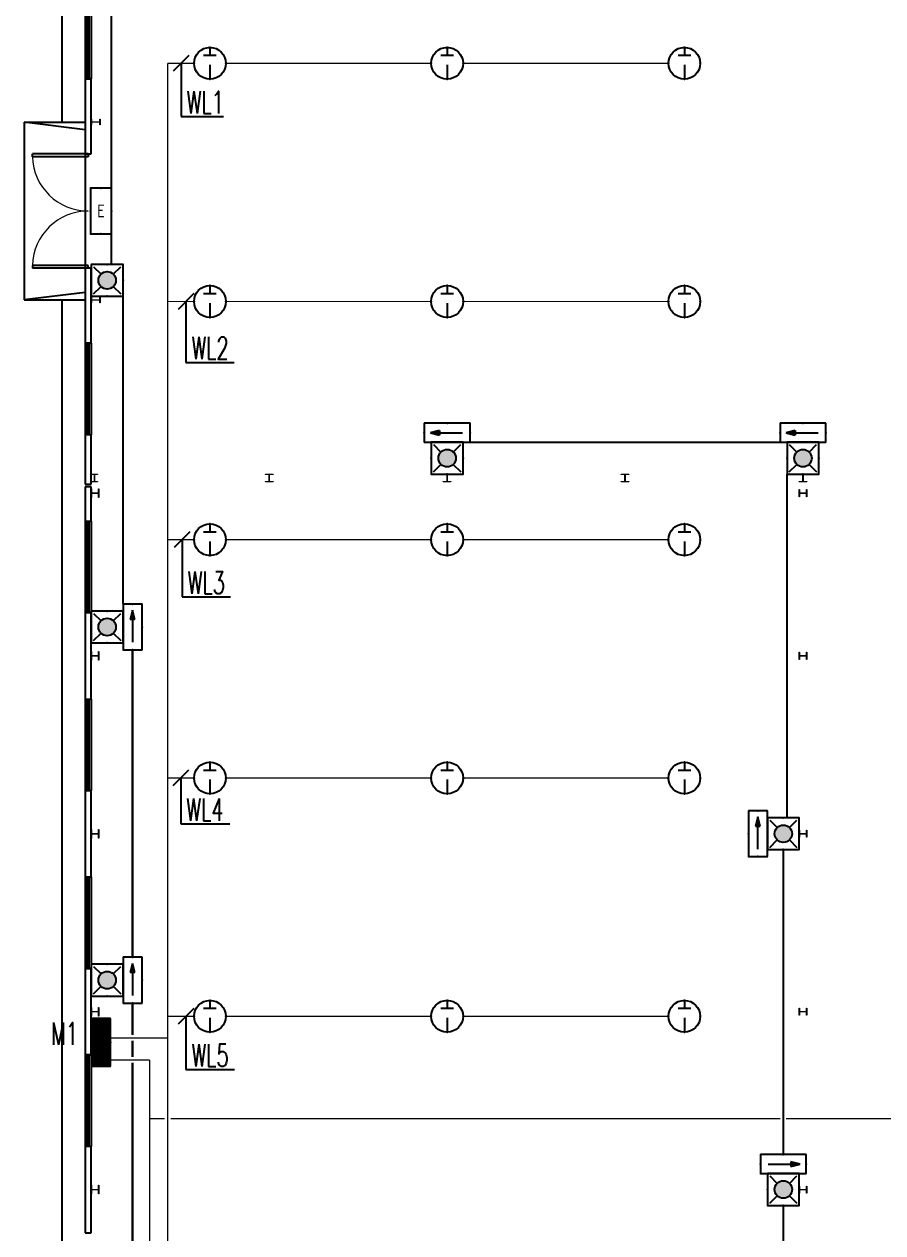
# Model space of a CAD drawing. Extents: x -496980 to 486425, y -292187 to -29437.
# Drawn here: x -76955 to -43175, y -118144 to -70594 of the extents above; entities that cross this region are included whole.
import ezdxf
from ezdxf.enums import TextEntityAlignment as Align

# ---------------------------------------------------------------- set-up
doc = ezdxf.new("R2010")
doc.units = 0
doc.header["$LTSCALE"] = 1000
doc.header["$MEASUREMENT"] = 0
doc.linetypes.add('CENTER2', pattern=[1.125, 0.75, -0.125, 0.125, -0.125])
for name, color, linetype in [('DIM-照明', 3, 'Continuous'), ('EQUIP-照明', 3, 'Continuous'), ('EQUIP-箱柜', 3, 'Continuous'), ('STAIR', 2, 'Continuous'), ('TEL_TEXT', 7, 'Continuous'), ('WALL', 9, 'Continuous'), ('WINDOW', 4, 'Continuous'), ('WIRE-应急', 1, 'CENTER2'), ('WIRE-照明', 4, 'Continuous')]:
    doc.layers.add(name, color=color, linetype=linetype)
doc.layers.add('STXT_XG_THIN', color=2, linetype='Continuous', lineweight=0)
doc.styles.add('_TEL_ATTDEF', font='GBENOR', dxfattribs={"width": 0.8, "height": 3, "bigfont": 'GBCBIG'})
doc.styles.add('_TEL_DIM', font='SIMPLEX', dxfattribs={"width": 0.8, "height": 3.5, "bigfont": 'HZTXT'})
doc.styles.add('hztxt', font='SIMPLEX', dxfattribs={"width": 0.8, "height": 3.5, "bigfont": 'HZTXT'})

# ---------------------------------------------------------------- blocks, each defined once
blk = doc.blocks.new('$equip$00002846')
for p, q in [((0, 0.5), (0, 0.25)), ((-0.2, 0.25), (0.2, 0.25)), ((0, -0.05), (0, -0.5))]:
    blk.add_line(p, q)
at = {"const_width": 0.04}
blk.add_lwpolyline([(0.5, 0, -1), (-0.5, 0, -1), (0.5, 0, -1.723757)], format="xyb", dxfattribs=at)
blk.add_circle((0, 0), 0.5)
for p in [(0, 0.5), (-0.5, 0), (0.5, 0), (0, -0.5)]:
    blk.add_point(p)
at = {"color": 7, "style": '_TEL_DIM', "flags": 1}
for tag in ['A', 'REMARK']:
    blk.add_attdef(tag, text='', height=0.00002, dxfattribs=at).set_placement((0, 0), align=Align.MIDDLE_CENTER)
blk = doc.blocks.new('*X30')
at = {"color": 0}
for p, q in [((-250, 33), (-83, 200)), ((-250, 68), (-118, 200)), ((-250, 104), (-154, 200)), ((-250, 139), (-189, 200)), ((-250, 174), (-224, 200)), ((-247, 0), (-47, 200)), ((-212, 0), (-12, 200)), ((-177, 0), (23, 200)), ((-141, 0), (59, 200)), ((-106, 0), (94, 200)), ((-71, 0), (129, 200)), ((-35, 0), (165, 200)), ((0, 0), (200, 200)), ((35, 0), (235, 200)), ((71, 0), (250, 179)), ((106, 0), (250, 144)), ((141, 0), (250, 109)), ((177, 0), (250, 73)), ((212, 0), (250, 38)), ((247, 0), (250, 3))]:
    blk.add_line(p, q, dxfattribs=at)
blk = doc.blocks.new('$equip$00002943')
for p, q in [((-0.75, 0.6), (-0.75, 0)), ((0.75, 0.6), (-0.75, 0.6)), ((0.75, 0), (0.75, 0.6)), ((-0.75, 0), (0.75, 0))]:
    blk.add_line(p, q)
for points, const_width in [([(-0.75, 0.3), (0.75, 0.3)], 0.6), ([(-0.75, 0.6), (-0.75, 0), (0.75, 0), (0.75, 0.6), (-0.75, 0.6), (-0.75, 0)], 0.04)]:
    blk.add_lwpolyline(points, dxfattribs=dict(const_width=const_width))
for p in [(0, 0.6), (-0.75, 0.3), (0, 0), (0.75, 0.3)]:
    blk.add_point(p)
at = {"xscale": 0.00300000000061118, "yscale": 0.00300000000061118, "zscale": 0.003}
blk.add_blockref('*X30', (0, 0), dxfattribs=at)
at = {"color": 7, "style": '_TEL_DIM', "flags": 1}
for tag in ['A', 'REMARK']:
    blk.add_attdef(tag, text='', height=0.00002, dxfattribs=at).set_placement((0, 0), align=Align.MIDDLE_CENTER)
blk = doc.blocks.new('$equip$00002534')
for p, q in [((-0.72, 0.66), (-0.72, 0)), ((0.72, 0.66), (-0.72, 0.66)), ((0.72, 0), (0.72, 0.66)), ((-0.72, 0), (0.72, 0))]:
    blk.add_line(p, q)
at = {"const_width": 0.04}
blk.add_lwpolyline([(-0.72, 0.66), (-0.72, 0), (0.72, 0), (0.72, 0.66), (-0.72, 0.66), (-0.72, 0)], dxfattribs=at)
for p in [(0, 0.66), (-0.72, 0.33), (0, 0), (0.72, 0.33)]:
    blk.add_point(p)
at = {"color": 7, "style": '_TEL_DIM'}
blk.add_attdef('$TEXT$', text='', height=0.4, dxfattribs=at).set_placement((0, 0.33), align=Align.MIDDLE_CENTER)
at = {"color": 7, "style": '_TEL_DIM', "flags": 1}
blk.add_attdef('A', text='', height=0.00002, dxfattribs=at).set_placement((0, 0), align=Align.MIDDLE_CENTER)
blk = doc.blocks.new('$equip$00002604')
blk.add_hatch(color=256).paths.add_polyline_path([(0.275, 0.5, 1), (-0.274, 0.5, 1)])
for p, q in [((-0.429, 0.929), (-0.194, 0.694)), ((0.194, 0.694), (0.429, 0.929)), ((-0.429, 0.071), (-0.194, 0.306)), ((0.194, 0.306), (0.429, 0.071))]:
    blk.add_line(p, q)
at = {"const_width": 0.04}
blk.add_lwpolyline([(-0.5, 1), (-0.5, 0), (0.5, 0), (0.5, 1), (-0.5, 1), (-0.5, 0)], dxfattribs=at)
blk.add_lwpolyline([(-0.5, 1), (-0.5, 0), (0.5, 0), (0.5, 1)], close=True)
blk.add_circle((0, 0.5), 0.275)
for p in [(0, 1), (-0.5, 0.5), (0.5, 0.5), (0, 0)]:
    blk.add_point(p)
at = {"color": 7, "style": '_TEL_DIM', "flags": 1}
blk.add_attdef('A', text='', height=0.000025, dxfattribs=at).set_placement((0, 0), align=Align.MIDDLE_CENTER)
blk = doc.blocks.new('$equip$00002541')
blk.add_hatch(color=256).paths.add_polyline_path([(-0.24, 0.372), (-0.528, 0.3), (-0.24, 0.228)])
for p, q in [((-0.72, 0.6), (-0.72, 0)), ((0.72, 0.6), (-0.72, 0.6)), ((0.72, 0), (0.72, 0.6)), ((-0.72, 0), (0.72, 0)), ((-0.24, 0.372), (-0.528, 0.3)), ((-0.528, 0.3), (-0.24, 0.228)), ((-0.24, 0.372), (-0.24, 0.228))]:
    blk.add_line(p, q)
at = {"color": 7}
blk.add_line((-0.48, 0.3), (0.48, 0.3), dxfattribs=at)
at = {"const_width": 0.04}
blk.add_lwpolyline([(-0.72, 0.6), (-0.72, 0), (0.72, 0), (0.72, 0.6), (-0.72, 0.6), (-0.72, 0)], dxfattribs=at)
for p in [(0, 0.6), (-0.72, 0.3), (0, 0), (0.72, 0.3)]:
    blk.add_point(p)
at = {"color": 7, "style": '_TEL_DIM', "flags": 1}
blk.add_attdef('A', text='', height=0.00002, dxfattribs=at).set_placement((0, 0), align=Align.MIDDLE_CENTER)
blk = doc.blocks.new('$equip$00002540')
blk.add_hatch(color=256).paths.add_polyline_path([(0.24, 0.372), (0.24, 0.228), (0.528, 0.3)])
for p, q in [((-0.72, 0.6), (-0.72, 0)), ((0.72, 0.6), (-0.72, 0.6)), ((0.72, 0), (0.72, 0.6)), ((-0.72, 0), (0.72, 0)), ((0.24, 0.372), (0.24, 0.228)), ((0.528, 0.3), (0.24, 0.372)), ((0.24, 0.228), (0.528, 0.3))]:
    blk.add_line(p, q)
at = {"color": 7}
blk.add_line((-0.48, 0.3), (0.48, 0.3), dxfattribs=at)
at = {"const_width": 0.04}
blk.add_lwpolyline([(-0.72, 0.6), (-0.72, 0), (0.72, 0), (0.72, 0.6), (-0.72, 0.6), (-0.72, 0)], dxfattribs=at)
for p in [(0, 0.6), (-0.72, 0.3), (0, 0), (0.72, 0.3)]:
    blk.add_point(p)
at = {"color": 7, "style": '_TEL_DIM', "flags": 1}
blk.add_attdef('A', text='', height=0.00002, dxfattribs=at).set_placement((0, 0), align=Align.MIDDLE_CENTER)
blk = doc.blocks.new('$TCHSYS$WIN2D')
for p, q in [((-0.5, 0.5), (0.5, 0.5)), ((-0.5, 0.5), (-0.5, -0.5)), ((0.5, 0.5), (0.5, -0.5)), ((0.5, 0.167), (-0.5, 0.167)), ((0.5, -0.167), (-0.5, -0.167)), ((-0.5, -0.5), (0.5, -0.5))]:
    blk.add_line(p, q)
blk = doc.blocks.new('$DorLib2D$00000002')
for p, q in [((-0.5, 0), (-0.5, 0.4875)), ((-0.475, 0.4875), (-0.5, 0.4875)), ((-0.475, 0), (-0.475, 0.4875)), ((0.475, 0), (0.475, 0.4875)), ((0.475, 0.4875), (0.5, 0.4875)), ((0.5, 0), (0.5, 0.4875)), ((-0.5, 0), (-0.475, 0)), ((0.5, 0), (0.475, 0))]:
    blk.add_line(p, q)
at = {"lineweight": 13}
for centre, start, end in [((-0.4875, 0), 0, 88.53072), ((0.4875, 0), 91.46928, 180)]:
    blk.add_arc(centre, 0.4875, start, end, dxfattribs=at)

msp = doc.modelspace()

# ---------------------------------------------------------------- linework, layer by layer
at = {"color": 2}
for points in [[(-75455.2, -74444.2), (-75455.2, -66304.2), (-32315.2, -66304.2)], [(-75455.2, -130444.2), (-75455.2, -81444.2)]]:
    msp.add_lwpolyline(points, dxfattribs=at)
at = {"layer": 'DIM-照明'}
for p, q in [((-70472.6, -71821.5), (-71091.4, -72440.2)), ((-70282.6, -81194.8), (-70901.4, -81813.6)), ((-70432.6, -90568.2), (-71051.4, -91186.9)), ((-70487.1, -99941.5), (-71105.9, -100560.2)), ((-70280.6, -109314.8), (-70899.4, -109933.6))]:
    msp.add_line(p, q, dxfattribs=at)
for points in [[(-70782, -72130.9), (-70782, -74228)], [(-70782, -74228), (-69117.8, -74228)], [(-70592, -81504.2), (-70592, -83900.5)], [(-70592, -83900.5), (-68687.8, -83900.5)], [(-70742, -90877.5), (-70742, -93128.5)], [(-70742, -93128.5), (-68837.8, -93128.5)], [(-70796.5, -100250.9), (-70796.5, -102055)], [(-70796.5, -102055), (-68865.7, -102055)], [(-70590, -109624.2), (-70590, -111724.5)], [(-70590, -111724.5), (-68685.8, -111724.5)]]:
    msp.add_lwpolyline(points, dxfattribs=at)
at = {"layer": 'STAIR'}
for p, q in [((-76955.2, -74444.2), (-76955.2, -81444.2)), ((-76955.2, -74444.2), (-74555.2, -74444.2)), ((-74555.2, -74744.2), (-76955.2, -74444.2)), ((-74555.2, -74444.2), (-74555.2, -81444.2)), ((-74555.2, -81144.2), (-76955.2, -81444.2)), ((-76955.2, -81444.2), (-74555.2, -81444.2))]:
    msp.add_line(p, q, dxfattribs=at)
at = {"layer": 'STXT_XG_THIN', "color": 2}
for points in [[(-73965.2, -74334.2), (-73965.2, -74554.2), (-73975.4, -74554.2), (-73975.4, -74447.1), (-74305, -74447.1), (-74305, -74554.2), (-74315.2, -74554.2), (-74315.2, -74334.2), (-74305, -74334.2), (-74305, -74441.3), (-73975.4, -74441.3), (-73975.4, -74334.2), (-73965.2, -74334.2)], [(-73965.2, -81334.2), (-73965.2, -81554.2), (-73975.4, -81554.2), (-73975.4, -81447.1), (-74305, -81447.1), (-74305, -81554.2), (-74315.2, -81554.2), (-74315.2, -81334.2), (-74305, -81334.2), (-74305, -81441.3), (-73975.4, -81441.3), (-73975.4, -81334.2), (-73965.2, -81334.2)], [(-74065.2, -88594.2), (-74315.2, -88594.2), (-74315.2, -88584), (-74193.1, -88584), (-74193.1, -88304.4), (-74315.2, -88304.4), (-74315.2, -88294.2), (-74065.2, -88294.2), (-74065.2, -88304.4), (-74187.3, -88304.4), (-74187.3, -88584), (-74065.2, -88584), (-74065.2, -88594.2)], [(-67165.2, -88594.2), (-67465.2, -88594.2), (-67465.2, -88584), (-67318.1, -88584), (-67318.1, -88304.4), (-67465.2, -88304.4), (-67465.2, -88294.2), (-67165.2, -88294.2), (-67165.2, -88304.4), (-67312.3, -88304.4), (-67312.3, -88584), (-67165.2, -88584), (-67165.2, -88594.2)], [(-60165.2, -88594.2), (-60465.2, -88594.2), (-60465.2, -88584), (-60318.1, -88584), (-60318.1, -88304.4), (-60465.2, -88304.4), (-60465.2, -88294.2), (-60165.2, -88294.2), (-60165.2, -88304.4), (-60312.3, -88304.4), (-60312.3, -88584), (-60165.2, -88584), (-60165.2, -88594.2)], [(-53165.2, -88594.2), (-53465.2, -88594.2), (-53465.2, -88584), (-53318.1, -88584), (-53318.1, -88304.4), (-53465.2, -88304.4), (-53465.2, -88294.2), (-53165.2, -88294.2), (-53165.2, -88304.4), (-53312.3, -88304.4), (-53312.3, -88584), (-53165.2, -88584), (-53165.2, -88594.2)], [(-46165.2, -88594.2), (-46465.2, -88594.2), (-46465.2, -88584), (-46318.1, -88584), (-46318.1, -88304.4), (-46465.2, -88304.4), (-46465.2, -88294.2), (-46165.2, -88294.2), (-46165.2, -88304.4), (-46312.3, -88304.4), (-46312.3, -88584), (-46165.2, -88584), (-46165.2, -88594.2)], [(-74315.2, -89214.2), (-74315.2, -88874.2), (-74305, -88874.2), (-74305, -89041.3), (-74025.4, -89041.3), (-74025.4, -88874.2), (-74015.2, -88874.2), (-74015.2, -89214.2), (-74025.4, -89214.2), (-74025.4, -89047.1), (-74305, -89047.1), (-74305, -89214.2), (-74315.2, -89214.2)], [(-46465.2, -89184.1), (-46465.2, -88904.1), (-46455, -88904.1), (-46455, -89041.2), (-46175.4, -89041.2), (-46175.4, -88904.1), (-46165.2, -88904.1), (-46165.2, -89184.1), (-46175.4, -89184.1), (-46175.4, -89047), (-46455, -89047), (-46455, -89184.1), (-46465.2, -89184.1)], [(-74315.2, -95614.2), (-74315.2, -95274.2), (-74305, -95274.2), (-74305, -95441.3), (-74025.4, -95441.3), (-74025.4, -95274.2), (-74015.2, -95274.2), (-74015.2, -95614.2), (-74025.4, -95614.2), (-74025.4, -95447.1), (-74305, -95447.1), (-74305, -95614.2), (-74315.2, -95614.2)], [(-46465.2, -95584.1), (-46465.2, -95304.1), (-46455, -95304.1), (-46455, -95441.2), (-46175.4, -95441.2), (-46175.4, -95304.1), (-46165.2, -95304.1), (-46165.2, -95584.1), (-46175.4, -95584.1), (-46175.4, -95447), (-46455, -95447), (-46455, -95584.1), (-46465.2, -95584.1)], [(-74315.2, -102614.2), (-74315.2, -102274.2), (-74305, -102274.2), (-74305, -102441.3), (-74025.4, -102441.3), (-74025.4, -102274.2), (-74015.2, -102274.2), (-74015.2, -102614.2), (-74025.4, -102614.2), (-74025.4, -102447.1), (-74305, -102447.1), (-74305, -102614.2), (-74315.2, -102614.2)], [(-46465.2, -102584.1), (-46465.2, -102304.1), (-46455, -102304.1), (-46455, -102441.2), (-46175.4, -102441.2), (-46175.4, -102304.1), (-46165.2, -102304.1), (-46165.2, -102584.1), (-46175.4, -102584.1), (-46175.4, -102447), (-46455, -102447), (-46455, -102584.1), (-46465.2, -102584.1)], [(-74315.2, -109614.2), (-74315.2, -109274.2), (-74305, -109274.2), (-74305, -109441.3), (-74025.4, -109441.3), (-74025.4, -109274.2), (-74015.2, -109274.2), (-74015.2, -109614.2), (-74025.4, -109614.2), (-74025.4, -109447.1), (-74305, -109447.1), (-74305, -109614.2), (-74315.2, -109614.2)], [(-46465.2, -109584.1), (-46465.2, -109304.1), (-46455, -109304.1), (-46455, -109441.2), (-46175.4, -109441.2), (-46175.4, -109304.1), (-46165.2, -109304.1), (-46165.2, -109584.1), (-46175.4, -109584.1), (-46175.4, -109447), (-46455, -109447), (-46455, -109584.1), (-46465.2, -109584.1)], [(-74315.2, -116614.2), (-74315.2, -116274.2), (-74305, -116274.2), (-74305, -116441.3), (-74025.4, -116441.3), (-74025.4, -116274.2), (-74015.2, -116274.2), (-74015.2, -116614.2), (-74025.4, -116614.2), (-74025.4, -116447.1), (-74305, -116447.1), (-74305, -116614.2), (-74315.2, -116614.2)], [(-46465.2, -116584.1), (-46465.2, -116304.1), (-46455, -116304.1), (-46455, -116441.2), (-46175.4, -116441.2), (-46175.4, -116304.1), (-46165.2, -116304.1), (-46165.2, -116584.1), (-46175.4, -116584.1), (-46175.4, -116447), (-46455, -116447), (-46455, -116584.1), (-46465.2, -116584.1)]]:
    msp.add_lwpolyline(points, dxfattribs=at)
at = {"layer": 'WALL', "color": 5}
for p, q in [((-74555.2, -72744.2), (-74555.2, -75694.2)), ((-74315.2, -72744.2), (-74555.2, -72744.2)), ((-74315.2, -75694.2), (-74315.2, -72744.2)), ((-74555.2, -75694.2), (-74315.2, -75694.2)), ((-74555.2, -80194.2), (-74555.2, -83144.2)), ((-74315.2, -80194.2), (-74555.2, -80194.2)), ((-74315.2, -83144.2), (-74315.2, -80194.2)), ((-74555.2, -83144.2), (-74315.2, -83144.2)), ((-74315.2, -86744.2), (-74555.2, -86744.2)), ((-74555.2, -86744.2), (-74555.2, -88694.2)), ((-74315.2, -88694.2), (-74315.2, -86744.2)), ((-74555.2, -88694.2), (-74315.2, -88694.2)), ((-74555.2, -88794.2), (-74555.2, -90144.2)), ((-74315.2, -88794.2), (-74555.2, -88794.2)), ((-74315.2, -90144.2), (-74315.2, -88794.2)), ((-74555.2, -90144.2), (-74315.2, -90144.2)), ((-74555.2, -93744.2), (-74555.2, -97144.2)), ((-74315.2, -93744.2), (-74555.2, -93744.2)), ((-74315.2, -97144.2), (-74315.2, -93744.2)), ((-74555.2, -97144.2), (-74315.2, -97144.2)), ((-74555.2, -100744.2), (-74555.2, -104144.2)), ((-74315.2, -100744.2), (-74555.2, -100744.2)), ((-74315.2, -104144.2), (-74315.2, -100744.2)), ((-74555.2, -104144.2), (-74315.2, -104144.2)), ((-74555.2, -107744.2), (-74555.2, -111144.2)), ((-74315.2, -107744.2), (-74555.2, -107744.2)), ((-74315.2, -111144.2), (-74315.2, -107744.2)), ((-74555.2, -111144.2), (-74315.2, -111144.2)), ((-74555.2, -114744.2), (-74555.2, -118144.2)), ((-74315.2, -114744.2), (-74555.2, -114744.2)), ((-74315.2, -118144.2), (-74315.2, -114744.2)), ((-74555.2, -118144.2), (-74315.2, -118144.2))]:
    msp.add_line(p, q, dxfattribs=at)
at = {"layer": 'WIRE-应急', "linetype": 'CENTER2', "const_width": 87.5}
for points in [[(-73524.5, -77044.2), (-73524.5, -68694.2)], [(-73524.5, -80046), (-73524.5, -78844.2)], [(-73065.2, -93410), (-73065.2, -81296)], [(-59415.1, -87044.2), (-47218.1, -87044.2)], [(-46943.1, -101819.1), (-46943.1, -88294.2)], [(-72690.2, -107304), (-72690.2, -95210)], [(-47090.2, -115066.2), (-47090.2, -103069.1)], [(-72690.2, -110363.6), (-72690.2, -109104)], [(-72690.2, -111228), (-72690.2, -110588.6)], [(-72690.2, -123574), (-72690.2, -111453)], [(-47090.2, -117066.2), (-47090.2, -129072)]]:
    msp.add_lwpolyline(points, dxfattribs=at)
at = {"layer": 'WIRE-照明', "linetype": 'Continuous', "const_width": 50}
for points in [[(-71309.5, -72130.9), (-70273.5, -72130.9)], [(-71309.5, -133831.7), (-71309.5, -72130.9)], [(-60940.2, -72130.9), (-69023.5, -72130.9)], [(-51606.8, -72130.9), (-59690.2, -72130.9)], [(-71309.5, -81504.2), (-70273.5, -81504.2)], [(-60940.2, -81504.2), (-69023.5, -81504.2)], [(-51606.8, -81504.2), (-59690.2, -81504.2)], [(-71309.5, -90877.5), (-70273.5, -90877.5)], [(-60940.2, -90877.5), (-69023.5, -90877.5)], [(-51606.8, -90877.5), (-59690.2, -90877.5)], [(-71309.5, -100250.9), (-70273.5, -100250.9)], [(-60940.2, -100250.9), (-69023.5, -100250.9)], [(-51606.8, -100250.9), (-59690.2, -100250.9)], [(-71309.5, -109624.2), (-70273.5, -109624.2)], [(-60940.2, -109624.2), (-69023.5, -109624.2)], [(-51606.8, -109624.2), (-59690.2, -109624.2)], [(-73565.2, -110476.1), (-71309.5, -110476.1)], [(-73565.2, -111340.5), (-72016, -111340.5)], [(-72016, -133831.7), (-72016, -111340.5)], [(-72016, -113652.6), (-71422, -113652.6)], [(-71197, -113652.6), (-47202.7, -113652.6)], [(-46977.7, -113652.6), (-23185.2, -113652.6)]]:
    msp.add_lwpolyline(points, dxfattribs=at)

# ---------------------------------------------------------------- block references
at = {"layer": 'EQUIP-照明', "xscale": 1250, "yscale": 1250, "zscale": 1250}
for name, p in [('$equip$00002846', (-69648.5, -72130.9)), ('$equip$00002846', (-60315.2, -72130.9)), ('$equip$00002846', (-50981.8, -72130.9)), ('$equip$00002604', (-73690.2, -81296)), ('$equip$00002846', (-69648.5, -81504.2)), ('$equip$00002846', (-60315.2, -81504.2)), ('$equip$00002846', (-50981.8, -81504.2)), ('$equip$00002541', (-60315.1, -87044.2)), ('$equip$00002541', (-46318.1, -87044.2)), ('$equip$00002604', (-60315.2, -88294.2)), ('$equip$00002604', (-46318.1, -88294.2)), ('$equip$00002846', (-69648.5, -90877.5)), ('$equip$00002846', (-60315.2, -90877.5)), ('$equip$00002846', (-50981.8, -90877.5)), ('$equip$00002604', (-73690.2, -94935)), ('$equip$00002846', (-69648.5, -100250.9)), ('$equip$00002846', (-60315.2, -100250.9)), ('$equip$00002846', (-50981.8, -100250.9)), ('$equip$00002604', (-47090.2, -103069.1)), ('$equip$00002604', (-73690.2, -108829)), ('$equip$00002846', (-69648.5, -109624.2)), ('$equip$00002846', (-60315.2, -109624.2)), ('$equip$00002846', (-50981.8, -109624.2)), ('$equip$00002540', (-47090.2, -115816.2)), ('$equip$00002604', (-47090.2, -117066.2))]:
    msp.add_blockref(name, p, dxfattribs=at)
at = {"layer": 'EQUIP-照明'}
ref = msp.add_blockref('$equip$00002534', (-73524.5, -77944.2), dxfattribs=dict(at, xscale=1250, yscale=1250, zscale=1250, rotation=90))
ref.add_attrib('$TEXT$', 'E', dxfattribs={"layer": '0', "color": 7, "height": 500, "style": '_TEL_ATTDEF'}).set_placement((-73937, -77944.2), align=Align.MIDDLE_CENTER)
at = {"layer": 'EQUIP-照明', "xscale": 1250, "yscale": 1250, "zscale": 1250}
for name, p, rotation in [('$equip$00002541', (-73065.2, -94310), 270), ('$equip$00002540', (-47715.2, -102444.1), 90), ('$equip$00002541', (-73065.2, -108204), 270)]:
    msp.add_blockref(name, p, dxfattribs=dict(at, rotation=rotation))
at = {"layer": 'EQUIP-箱柜', "xscale": 1250, "yscale": 1250, "zscale": 1250, "rotation": 270}
msp.add_blockref('$equip$00002943', (-74315.2, -110654.2), dxfattribs=at)
at = {"layer": 'WINDOW', "rotation": 270}
for name, p, xscale, yscale, zscale in [('$TCHSYS$WIN2D', (-74435.2, -70944.2), 3600, -240, 3600), ('$DorLib2D$00000002', (-74435.2, -77944.2), -4500, -4500, -4500), ('$TCHSYS$WIN2D', (-74435.2, -84944.2), 3600, 240, 3600), ('$TCHSYS$WIN2D', (-74435.2, -91944.2), 3600, -240, 3600), ('$TCHSYS$WIN2D', (-74435.2, -98944.2), 3600, -240, 3600), ('$TCHSYS$WIN2D', (-74435.2, -105944.2), 3600, -240, 3600), ('$TCHSYS$WIN2D', (-74435.2, -112944.2), 3600, 240, 3600)]:
    msp.add_blockref(name, p, dxfattribs=dict(at, xscale=xscale, yscale=yscale, zscale=zscale))

# ---------------------------------------------------------------- texts
at = {"layer": 'DIM-照明', "color": 7, "style": '_TEL_DIM', "width": 0.64}
for s, p in [('WL1', (-70563.2, -74103)), ('WL2', (-70373.2, -83775.5)), ('WL3', (-70523.2, -93003.5)), ('WL4', (-70577.8, -101930)), ('WL5', (-70371.2, -111599.5))]:
    msp.add_text(s, height=875, dxfattribs=at).set_placement(p)
at = {"layer": 'TEL_TEXT', "style": 'hztxt', "width": 0.64}
msp.add_text('M1', height=875, dxfattribs=at).set_placement((-75895, -110743.5))

doc.saveas('drawing.dxf')
